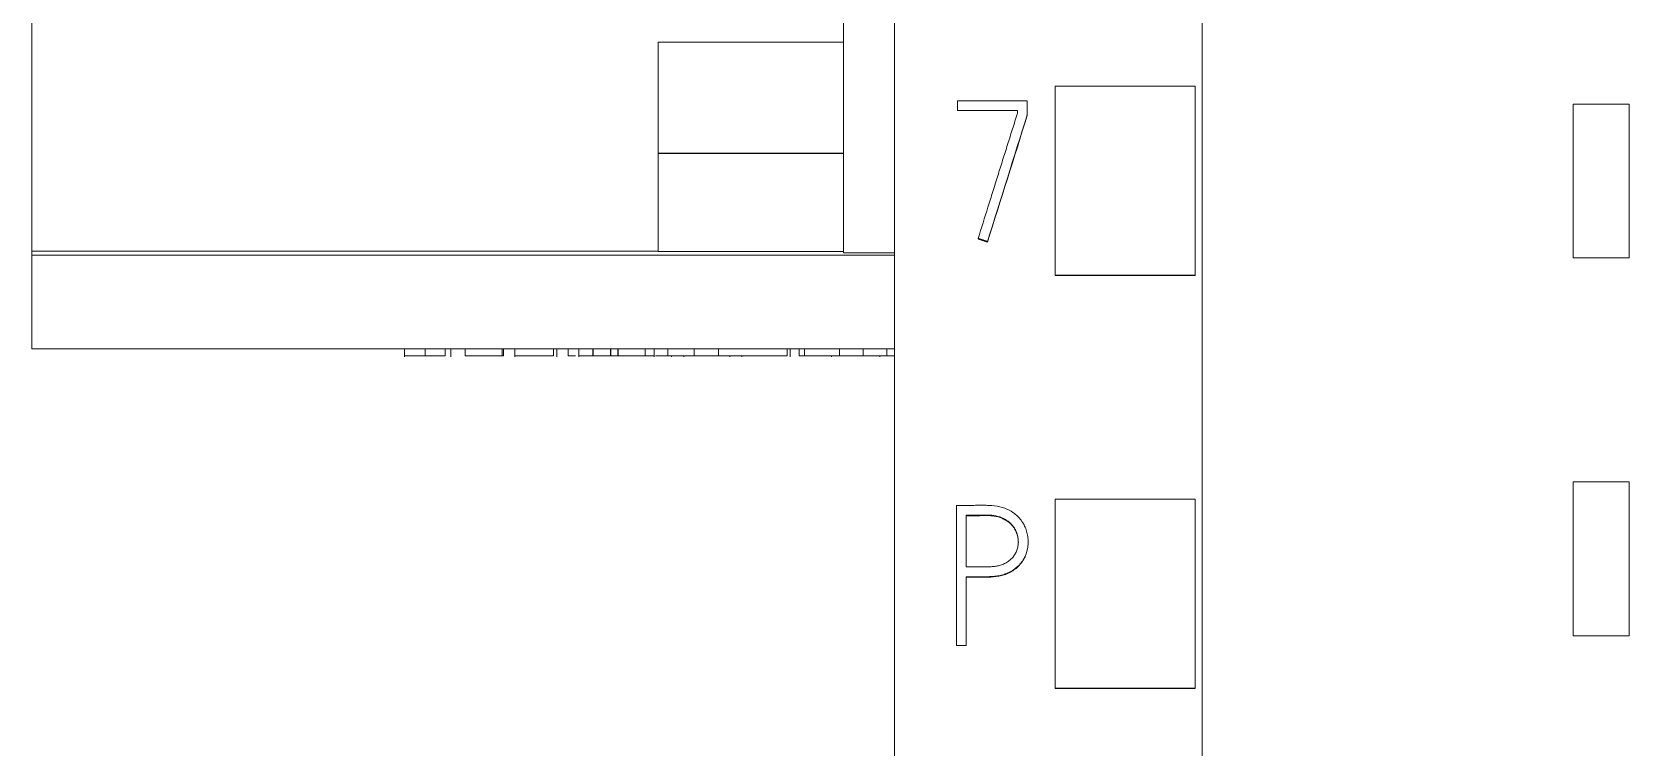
# Model space of a CAD drawing. Header units: millimetres. Extents: x 0 to 594, y 0 to 420.
# Drawn here: x 94.43 to 117.25, y 255.41 to 265.63 of the extents above; entities that cross this region are included whole.
import ezdxf

# ---------------------------------------------------------------- set-up
doc = ezdxf.new("R2010")
doc.units = ezdxf.units.MM
doc.layers.add('1', color=7, linetype='Continuous')

msp = doc.modelspace()

# ---------------------------------------------------------------- linework, layer by layer
at = {"layer": '1', "color": 7, "linetype": 'Continuous', "lineweight": 13}
for p, q in [((106.753, 360.281), (106.753, 246.863)), ((111.153, 358.001), (111.153, 249.185)), ((94.428, 299.853), (94.428, 262.501)), ((106.028, 296.044), (106.028, 262.474)), ((103.379, 263.901), (103.379, 265.486)), ((103.379, 265.486), (106.028, 265.486)), ((109.053, 262.157), (109.053, 264.858)), ((111.053, 264.858), (109.053, 264.858)), ((111.053, 262.157), (111.053, 264.858)), ((107.654, 264.507), (107.654, 264.648)), ((107.654, 264.648), (108.652, 264.648)), ((108.652, 264.648), (108.652, 264.446)), ((116.453, 264.601), (117.253, 264.601)), ((116.453, 262.401), (116.453, 264.601)), ((117.253, 264.601), (117.253, 262.401)), ((108.514, 264.507), (107.654, 264.507)), ((108.514, 264.468), (108.514, 264.507)), ((108.652, 264.446), (108.652, 264.439)), ((103.379, 262.495), (103.379, 263.901)), ((94.428, 262.501), (94.428, 262.441)), ((103.379, 262.501), (94.428, 262.501)), ((103.379, 262.495), (106.028, 262.495)), ((107.95, 262.681), (107.95, 262.674)), ((108.084, 262.636), (108.084, 262.63)), ((94.428, 262.441), (94.428, 261.101)), ((106.753, 262.441), (94.428, 262.441)), ((106.753, 262.474), (106.028, 262.474)), ((117.253, 262.401), (116.453, 262.401)), ((109.053, 262.15), (109.053, 262.157)), ((111.053, 262.157), (109.053, 262.157)), ((111.053, 262.15), (109.053, 262.15)), ((111.053, 262.15), (111.053, 262.157)), ((106.753, 261.101), (94.428, 261.101)), ((99.754, 261.101), (99.754, 260.988)), ((100.046, 261.001), (100.046, 261.101)), ((100.334, 261.001), (100.334, 261.101)), ((100.415, 260.988), (100.415, 261.101)), ((100.619, 261.001), (100.619, 261.101)), ((101.146, 261.001), (101.146, 261.101)), ((101.168, 261.001), (101.168, 261.101)), ((101.331, 261.101), (101.331, 260.988)), ((101.881, 261.001), (101.881, 261.101)), ((101.927, 260.988), (101.927, 261.101)), ((102.09, 261.001), (102.09, 261.101)), ((102.242, 261.101), (102.242, 260.988)), ((102.242, 261.001), (102.448, 261.001)), ((102.702, 261.001), (102.448, 261.001)), ((102.807, 261.001), (102.702, 261.001)), ((103.194, 261.001), (102.807, 261.001)), ((103.194, 261.001), (103.194, 261.101)), ((103.194, 261.001), (103.32, 261.001)), ((103.32, 260.988), (103.32, 261.101)), ((103.516, 261.001), (103.516, 261.101)), ((103.894, 261.001), (103.516, 261.001)), ((103.567, 260.988), (103.567, 261.001)), ((103.744, 261.001), (103.744, 260.988)), ((103.894, 261.001), (103.894, 261.101)), ((104.238, 261.001), (104.238, 261.101)), ((105.22, 261.001), (104.238, 261.001)), ((104.404, 260.988), (104.404, 261.001)), ((104.575, 261.001), (104.575, 260.988)), ((105.22, 261.001), (105.22, 261.101)), ((105.263, 260.988), (105.263, 261.101)), ((105.394, 261.001), (105.394, 261.101)), ((105.471, 261.001), (105.471, 261.101)), ((105.971, 261.001), (105.471, 261.001)), ((105.857, 261.001), (105.857, 260.988)), ((105.971, 261.001), (105.971, 261.101)), ((106.308, 261.001), (105.971, 261.001)), ((106.308, 261.001), (106.308, 261.101)), ((106.645, 261.001), (106.308, 261.001)), ((106.546, 260.988), (106.546, 261.001)), ((106.645, 261.001), (106.645, 261.101)), ((106.753, 261.001), (106.645, 261.001)), ((116.453, 257.001), (116.453, 259.201)), ((116.453, 259.201), (117.253, 259.201)), ((117.253, 259.201), (117.253, 257.001)), ((107.64, 258.866), (107.64, 256.864)), ((109.053, 256.255), (109.053, 258.956)), ((111.053, 258.956), (109.053, 258.956)), ((111.053, 256.255), (111.053, 258.956)), ((107.781, 257.989), (107.781, 258.725)), ((108.666, 258.338), (108.666, 258.344)), ((107.781, 256.864), (107.781, 257.847)), ((107.64, 256.864), (107.781, 256.864)), ((117.253, 257.001), (116.453, 257.001)), ((109.053, 256.251), (109.053, 256.255)), ((111.053, 256.255), (109.053, 256.255)), ((111.053, 256.251), (109.053, 256.251)), ((111.053, 256.251), (111.053, 256.255))]:
    msp.add_line(p, q, dxfattribs=at)
at = {"layer": '1', "color": 7, "linetype": 'Continuous', "lineweight": 25}
for p, q in [((103.379, 263.901), (106.028, 263.901)), ((102.448, 261.001), (102.448, 261.101)), ((102.702, 261.001), (102.702, 261.101)), ((102.807, 261.001), (102.807, 261.101))]:
    msp.add_line(p, q, dxfattribs=at)
at = {"layer": '1', "color": 7, "linetype": 'Continuous', "lineweight": 13}
for centre, major_axis, ratio, start_param, end_param in [((120.624, 240.621), (313.796, 999.598), 0.017716, 1.552522, 1.554333), ((120.635, 240.612), (313.87, 999.835), 0.017722, 1.552527, 1.554337)]:
    msp.add_ellipse(centre, major_axis=major_axis, ratio=ratio, start_param=start_param, end_param=end_param, dxfattribs=at)
for points, knots in [([(107.95, 262.681), (107.997, 262.83), (108.044, 262.978), (108.114, 263.202), (108.137, 263.277), (108.184, 263.426), (108.207, 263.5), (108.242, 263.612), (108.254, 263.649), (108.278, 263.724), (108.289, 263.761), (108.324, 263.873), (108.348, 263.947), (108.394, 264.096), (108.418, 264.171), (108.453, 264.282), (108.465, 264.319), (108.483, 264.375), (108.489, 264.394), (108.498, 264.422), (108.501, 264.431), (108.507, 264.449), (108.51, 264.459), (108.514, 264.468)], [0, 0, 0, 0, 0.25, 0.25, 0.375, 0.375, 0.5, 0.5, 0.5625, 0.5625, 0.625, 0.625, 0.75, 0.75, 0.875, 0.875, 0.9375, 0.9375, 0.96875, 0.96875, 0.984375, 0.984375, 1, 1, 1, 1]), ([(100.046, 261.001), (99.958, 261.001), (99.888, 261.001), (99.781, 261.001), (99.754, 261.001), (99.754, 261.001)], [0, 0, 0, 0, 0.479581, 0.479581, 1, 1, 1, 1]), ([(100.334, 261.001), (100.298, 261.001), (100.276, 261.001), (100.184, 261.001), (100.11, 261.001), (100.046, 261.001)], [0, 0, 0, 0, 0.080692, 0.080692, 1, 1, 1, 1]), ([(101.881, 261.001), (101.79, 261.001), (101.711, 261.001), (101.593, 261.001), (101.546, 261.001), (101.451, 261.001), (101.413, 261.001), (101.349, 261.001), (101.331, 261.001), (101.331, 261.001)], [0, 0, 0, 0, 0.267745, 0.267745, 0.470136, 0.470136, 0.695642, 0.695642, 1, 1, 1, 1]), ([(104.238, 261.001), (104.191, 261.001), (104.136, 261.001), (103.999, 261.001), (103.934, 261.001), (103.881, 261.001)], [0, 0, 0, 0, 0.456735, 0.456735, 1, 1, 1, 1]), ([(107.781, 257.847), (107.833, 257.847), (107.885, 257.848), (107.988, 257.847), (108.039, 257.846), (108.117, 257.848), (108.143, 257.849), (108.181, 257.852), (108.194, 257.853), (108.22, 257.857), (108.233, 257.859), (108.271, 257.866), (108.296, 257.872), (108.345, 257.888), (108.369, 257.898), (108.404, 257.915), (108.416, 257.921), (108.438, 257.934), (108.449, 257.941), (108.481, 257.963), (108.501, 257.98), (108.529, 258.006), (108.538, 258.016), (108.555, 258.035), (108.564, 258.045), (108.587, 258.076), (108.601, 258.098), (108.618, 258.132), (108.624, 258.144), (108.634, 258.168), (108.638, 258.18), (108.65, 258.217), (108.656, 258.242), (108.662, 258.28), (108.664, 258.293), (108.666, 258.319), (108.666, 258.332), (108.666, 258.371), (108.664, 258.397), (108.658, 258.435), (108.656, 258.448), (108.65, 258.473), (108.647, 258.486), (108.635, 258.523), (108.626, 258.547), (108.609, 258.582), (108.603, 258.593), (108.59, 258.616), (108.583, 258.627), (108.561, 258.659), (108.544, 258.679), (108.509, 258.716), (108.49, 258.733), (108.459, 258.757), (108.448, 258.765), (108.426, 258.779), (108.415, 258.786), (108.381, 258.805), (108.358, 258.815), (108.321, 258.829), (108.309, 258.833), (108.284, 258.84), (108.272, 258.843), (108.209, 258.857), (108.157, 258.863), (108.08, 258.867), (108.054, 258.868), (108.002, 258.868), (107.951, 258.868), (107.899, 258.867), (107.847, 258.866), (107.769, 258.866), (107.692, 258.866), (107.64, 258.866)], [0, 0, 0, 0, 0.0625, 0.0625, 0.125, 0.125, 0.15625, 0.15625, 0.171875, 0.171875, 0.1875, 0.1875, 0.21875, 0.21875, 0.25, 0.25, 0.265625, 0.265625, 0.28125, 0.28125, 0.3125, 0.3125, 0.328125, 0.328125, 0.34375, 0.34375, 0.375, 0.375, 0.390625, 0.390625, 0.40625, 0.40625, 0.4375, 0.4375, 0.453125, 0.453125, 0.46875, 0.46875, 0.5, 0.5, 0.515625, 0.515625, 0.53125, 0.53125, 0.5625, 0.5625, 0.578125, 0.578125, 0.59375, 0.59375, 0.625, 0.625, 0.65625, 0.65625, 0.671875, 0.671875, 0.6875, 0.6875, 0.71875, 0.71875, 0.734375, 0.734375, 0.75, 0.75, 0.8125, 0.8125, 0.84375, 0.84375, 0.875, 0.90625, 0.90625, 0.9375, 1, 1, 1, 1]), ([(107.781, 258.725), (107.82, 258.725), (107.859, 258.725), (107.917, 258.724), (107.936, 258.724), (107.975, 258.725), (107.994, 258.726), (108.052, 258.727), (108.091, 258.728), (108.149, 258.724), (108.168, 258.722), (108.207, 258.715), (108.226, 258.711), (108.254, 258.702), (108.264, 258.699), (108.283, 258.692), (108.292, 258.688), (108.319, 258.676), (108.336, 258.666), (108.361, 258.65), (108.37, 258.645), (108.386, 258.633), (108.393, 258.626), (108.416, 258.607), (108.429, 258.593), (108.448, 258.57), (108.454, 258.562), (108.466, 258.545), (108.471, 258.537), (108.486, 258.511), (108.494, 258.493), (108.504, 258.465), (108.508, 258.456), (108.513, 258.436), (108.515, 258.427), (108.521, 258.397), (108.524, 258.378), (108.525, 258.348), (108.525, 258.338), (108.524, 258.318), (108.523, 258.308), (108.519, 258.278), (108.515, 258.259), (108.506, 258.231), (108.503, 258.222), (108.495, 258.203), (108.491, 258.194), (108.477, 258.168), (108.466, 258.151), (108.448, 258.127), (108.441, 258.12), (108.428, 258.105), (108.42, 258.098), (108.398, 258.078), (108.382, 258.066), (108.357, 258.05), (108.348, 258.045), (108.331, 258.036), (108.322, 258.032), (108.294, 258.02), (108.275, 258.013), (108.247, 258.005), (108.237, 258.003), (108.217, 257.999), (108.207, 257.998), (108.178, 257.993), (108.158, 257.992), (108.118, 257.989), (108.099, 257.989), (108.059, 257.988), (108.019, 257.988), (107.98, 257.989), (107.94, 257.989), (107.92, 257.989), (107.861, 257.989), (107.821, 257.989), (107.781, 257.989)], [0, 0, 0, 0, 0.0625, 0.0625, 0.09375, 0.09375, 0.125, 0.125, 0.1875, 0.1875, 0.21875, 0.21875, 0.25, 0.25, 0.265625, 0.265625, 0.28125, 0.28125, 0.3125, 0.3125, 0.328125, 0.328125, 0.34375, 0.34375, 0.375, 0.375, 0.390625, 0.390625, 0.40625, 0.40625, 0.4375, 0.4375, 0.453125, 0.453125, 0.46875, 0.46875, 0.5, 0.5, 0.515625, 0.515625, 0.53125, 0.53125, 0.5625, 0.5625, 0.578125, 0.578125, 0.59375, 0.59375, 0.625, 0.625, 0.640625, 0.640625, 0.65625, 0.65625, 0.6875, 0.6875, 0.703125, 0.703125, 0.71875, 0.71875, 0.75, 0.75, 0.765625, 0.765625, 0.78125, 0.78125, 0.8125, 0.8125, 0.84375, 0.84375, 0.875, 0.90625, 0.90625, 0.9375, 0.9375, 1, 1, 1, 1]), ([(108.525, 258.338), (108.525, 258.341), (108.525, 258.344), (108.524, 258.357), (108.524, 258.367), (108.521, 258.387), (108.52, 258.397), (108.515, 258.426), (108.509, 258.445), (108.499, 258.473), (108.496, 258.482), (108.487, 258.501), (108.474, 258.527), (108.458, 258.552), (108.439, 258.575), (108.433, 258.582), (108.419, 258.597), (108.412, 258.604), (108.39, 258.624), (108.374, 258.636), (108.349, 258.652), (108.341, 258.657), (108.323, 258.667), (108.314, 258.672), (108.287, 258.684), (108.269, 258.691), (108.231, 258.703), (108.212, 258.708), (108.173, 258.715), (108.153, 258.717), (108.095, 258.721), (108.055, 258.721), (107.997, 258.72), (107.977, 258.719), (107.938, 258.718), (107.918, 258.718), (107.86, 258.718), (107.82, 258.719), (107.781, 258.718)], [0, 0, 0, 0, 0.009533, 0.009533, 0.040485, 0.040485, 0.071437, 0.071437, 0.133342, 0.133342, 0.164294, 0.164294, 0.195246, 0.25715, 0.25715, 0.288102, 0.288102, 0.319054, 0.319054, 0.380958, 0.380958, 0.41191, 0.41191, 0.442862, 0.442862, 0.504767, 0.504767, 0.566671, 0.566671, 0.628575, 0.628575, 0.752383, 0.752383, 0.814287, 0.814287, 0.876192, 0.876192, 1, 1, 1, 1]), ([(108.666, 258.338), (108.666, 258.313), (108.664, 258.288), (108.659, 258.25), (108.656, 258.238), (108.65, 258.213), (108.647, 258.2), (108.635, 258.163), (108.625, 258.139), (108.602, 258.093), (108.588, 258.071), (108.564, 258.04), (108.556, 258.03), (108.539, 258.01), (108.53, 258.001), (108.502, 257.974), (108.482, 257.958), (108.45, 257.936), (108.439, 257.929), (108.416, 257.915), (108.405, 257.909), (108.37, 257.892), (108.346, 257.882), (108.309, 257.87), (108.297, 257.866), (108.272, 257.86), (108.259, 257.857), (108.195, 257.846), (108.144, 257.842), (108.04, 257.84), (107.989, 257.841), (107.885, 257.841), (107.833, 257.841), (107.781, 257.841)], [0, 0, 0, 0, 0.065202, 0.065202, 0.098588, 0.098588, 0.131973, 0.131973, 0.198745, 0.198745, 0.265516, 0.265516, 0.298902, 0.298902, 0.332287, 0.332287, 0.399059, 0.399059, 0.432444, 0.432444, 0.46583, 0.46583, 0.532601, 0.532601, 0.565987, 0.565987, 0.599372, 0.599372, 0.732915, 0.732915, 0.866457, 0.866457, 1, 1, 1, 1])]:
    msp.add_open_spline(points, degree=3, knots=knots, dxfattribs=at)
for points, weights in [([(108.084, 262.636), (108.017, 262.658), (107.95, 262.681)], [0.500000215359, 0.499999784641, 0.500000215359]), ([(107.95, 262.674), (108.017, 262.652), (108.084, 262.63)], [0.499999929207, 0.500000070793, 0.499999929207])]:
    msp.add_rational_spline(points, weights, degree=2, dxfattribs=at)
for points in [[(101.146, 261.001), (100.97, 261.001), (100.795, 261.001), (100.619, 261.001)], [(101.168, 261.001), (101.161, 261.001), (101.154, 261.001), (101.146, 261.001)], [(102.197, 261.001), (102.161, 261.001), (102.126, 261.001), (102.09, 261.001)], [(103.516, 261.001), (103.457, 261.001), (103.398, 261.001), (103.338, 261.001)], [(105.471, 261.001), (105.445, 261.001), (105.419, 261.001), (105.394, 261.001)]]:
    msp.add_open_spline(points, degree=3, dxfattribs=at)

doc.saveas('drawing.dxf')
